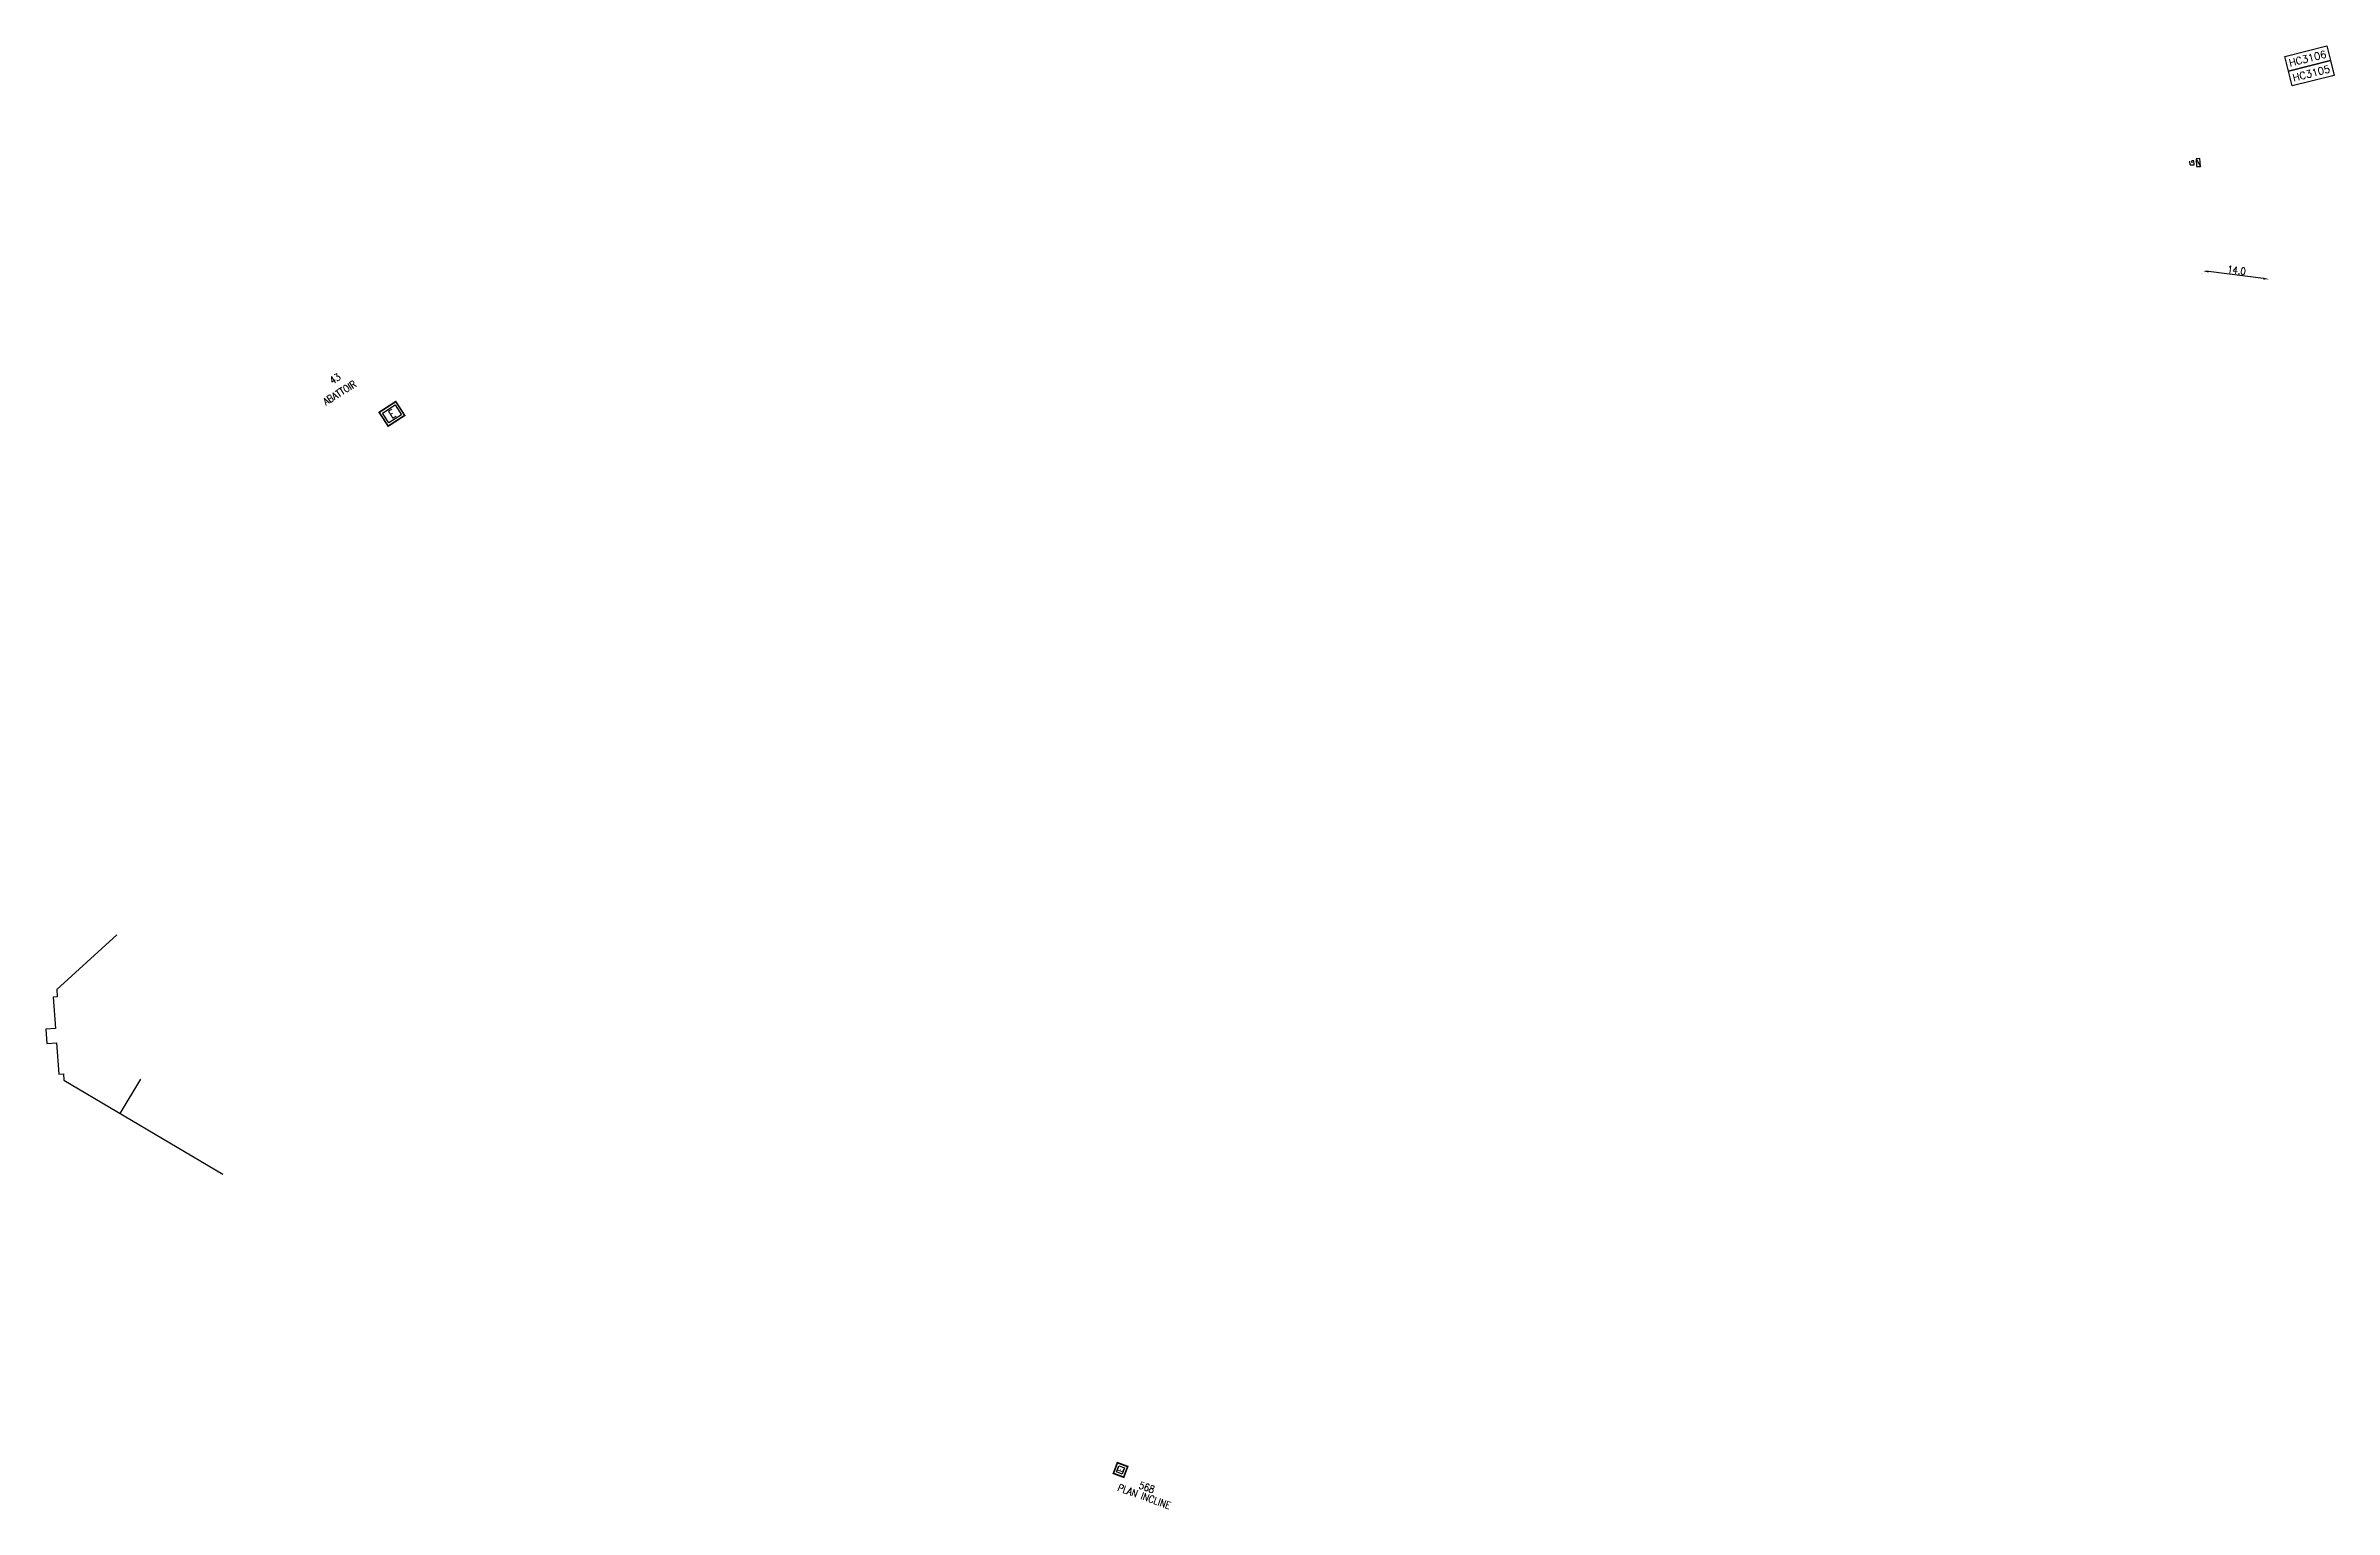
# Model space of a CAD drawing. Header units: millimetres. Extents: x 116002 to 116991, y 126198 to 126833.
# Drawn here: x 116516.3 to 116991.4, y 126198.2 to 126502 of the extents above; entities that cross this region are included whole.
import ezdxf
from ezdxf.enums import TextEntityAlignment as Align

# ---------------------------------------------------------------- set-up
doc = ezdxf.new("R2010")
doc.units = ezdxf.units.MM
doc.layers.get('0').update_dxf_attribs({"linetype": 'CONTINUOUS'})
for name, color, linetype in [('BB01', 7, 'CONTINUOUS'), ('BB08', 7, 'CONTINUOUS'), ('M_200', 7, 'CONTINUOUS'), ('W0008', 7, 'CONTINUOUS'), ('W0432', 7, 'CONTINUOUS')]:
    doc.layers.add(name, color=color, linetype=linetype)
doc.styles.add('M_ROMANS', font='ROMANS.shx', dxfattribs={"width": 0.75})
doc.styles.get("Standard").update_dxf_attribs({"font": 'romans.shx', "width": 0.85})
doc.dimstyles.get("Standard").update_dxf_attribs({"dimtxt": 1.5, "dimasz": 1.2, "dimexe": 0.625, "dimexo": 0.625, "dimgap": 0.25, "dimtad": 1, "dimdec": 1, "dimzin": 0, "dimdsep": 46, "dimtxsty": 'Standard', "dimcen": -0.5, "dimadec": 0, "dimazin": 0, "dimtfac": 1, "dimtdec": 1, "dimtmove": 0, "dimatfit": 3, "dimfxl": 0, "dimtolj": 1, "dimtzin": 0, "dimarcsym": 0})

# ---------------------------------------------------------------- blocks, each defined once
blk = doc.blocks.new('*U3')
at = {"layer": 'M_200', "color": 0, "linetype": 'Continuous', "const_width": 0.35, "flags": 128}
blk.add_lwpolyline([(2.37, 2.28), (2.37, 0), (0, 0), (0, 2.28)], close=True, dxfattribs=at)
at = {"layer": 'M_200', "color": 0, "linetype": 'Continuous'}
blk.add_lwpolyline([(0.5, 1.78), (1.87, 1.78), (1.87, 0.5), (0.5, 0.5)], close=True, dxfattribs=at)
at = {"layer": 'M_200', "insert": (1.18, 1.16), "char_height": 1.09, "width": 1.036, "attachment_point": 5}
blk.add_mtext('E', dxfattribs=at)
at = {"layer": 'M_200', "color": 0, "linetype": 'Continuous', "width": 0.85}
for tag, p in [('NUM', (2, 17.06)), ('NOM', (2, 10.65))]:
    blk.add_attdef(tag, text='', height=4, dxfattribs=at).set_placement(p, align=Align.MIDDLE)
at = {"layer": 'M_200', "color": 0, "linetype": 'Continuous', "style": 'M_ROMANS', "width": 0.75, "flags": 3}
for tag, p in [('DEF_LEG', (1.87, -2.99)), ('DEF_COUP', (1.87, -5.49)), ('DEF_TYPE', (1.87, -7.99))]:
    blk.add_attdef(tag, text='', height=1.2, dxfattribs=at).set_placement(p, align=Align.MIDDLE)
blk = doc.blocks.new('*U4')
at = {"layer": 'M_200', "color": 0, "linetype": 'Continuous', "const_width": 0.35, "flags": 128}
blk.add_lwpolyline([(4.1, 3.42), (4.1, 0), (0, 0), (0, 3.42)], close=True, dxfattribs=at)
at = {"layer": 'M_200', "color": 0, "linetype": 'Continuous'}
blk.add_lwpolyline([(0.5, 2.92), (3.6, 2.92), (3.6, 0.5), (0.5, 0.5)], close=True, dxfattribs=at)
at = {"layer": 'M_200', "insert": (2.08, 1.7), "char_height": 1.71, "width": 3.6683, "attachment_point": 5}
blk.add_mtext('E', dxfattribs=at)
at = {"layer": 'M_200', "color": 0, "linetype": 'Continuous', "width": 0.85}
for tag, p in [('NUM', (2, 17.06)), ('NOM', (2, 10.65))]:
    blk.add_attdef(tag, text='', height=4, dxfattribs=at).set_placement(p, align=Align.MIDDLE)
at = {"layer": 'M_200', "color": 0, "linetype": 'Continuous', "style": 'M_ROMANS', "width": 0.75, "flags": 3}
for tag, p in [('DEF_LEG', (1.87, -2.99)), ('DEF_COUP', (1.87, -5.49)), ('DEF_TYPE', (1.87, -7.99))]:
    blk.add_attdef(tag, text='', height=1.2, dxfattribs=at).set_placement(p, align=Align.MIDDLE)
blk = doc.blocks.new('t432')
at = {"flags": 128}
for points in [[(0.8, 0.8), (-0.8, 0.8)], [(-0.8, 0.8), (-0.8, 0)], [(0.8, 0.8), (-0.8, 0)], [(-0.8, 0), (0.8, 0)], [(-0.4, 2.1), (-0.4, 1.3)], [(-0.4, 1.3), (0.4, 1.3)], [(-0.39, 2.1), (0.41, 2.1)], [(0, 1.7), (0.4, 1.7)], [(0.4, 1.3), (0.4, 1.7)], [(0.8, 0), (0.8, 0.8)]]:
    blk.add_lwpolyline(points, dxfattribs=at)
blk = doc.blocks.new('*D9')
at = {"layer": 'W0008', "color": 0, "linetype": 'Continuous', "lineweight": -2, "transparency": 16777216}
for p, q in [((116963.98, 126454.62), (116963.98, 126454.62)), ((116976.69, 126453.65), (116965.25, 126455.09))]:
    blk.add_line(p, q, dxfattribs=at)
at = {"layer": 'W0008', "color": 0, "linetype": 'Continuous', "transparency": 16777216}
for points in [[(116965.27, 126455.29), (116965.22, 126454.89), (116964.06, 126455.24)], [(116976.71, 126453.85), (116976.66, 126453.45), (116977.88, 126453.5)]]:
    blk.add_solid(points, dxfattribs=at)
at = {"layer": 'W0008', "color": 0, "linetype": 'Continuous', "transparency": 16777216, "insert": (116971.09, 126455.36), "char_height": 1.5, "attachment_point": 5, "rotation": 352.8325}
blk.add_mtext('\\A1;14.0', dxfattribs=at)

msp = doc.modelspace()

# ---------------------------------------------------------------- linework, layer by layer
at = {"layer": 'BB01', "color": 252}
for points in [[(116981.11, 126499.78), (116989.82, 126501.98), (116990.59, 126498.91), (116981.88, 126496.71)], [(116981.88, 126496.71), (116990.59, 126498.91), (116991.35, 126495.84), (116982.64, 126493.64)]]:
    msp.add_lwpolyline(points, close=True, dxfattribs=at)
at = {"layer": 'BB01', "color": 252, "flags": 128}
for points in [[(116531.09, 126317.43), (116518.62, 126306.06), (116518.69, 126304.58), (116517.86, 126304.49), (116518.34, 126297.99), (116516.34, 126297.84), (116516.56, 126294.85), (116518.56, 126295), (116519.04, 126288.49), (116520.01, 126288.56), (116520.1, 126287.26), (116553.09, 126267.74), (116553.09, 126267.74)], [(116531.81, 126280.33), (116536.04, 126287.48)]]:
    msp.add_lwpolyline(points, dxfattribs=at)

# ---------------------------------------------------------------- block references
at = {"layer": 'M_200'}
ref = msp.add_blockref('*U4', (116587.41, 126423.02), dxfattribs=dict(at, rotation=32.9945986868584))
ref.add_attrib('NUM', '43', dxfattribs={"color": 0, "linetype": 'Continuous', "height": 1.5, "rotation": 31.7556, "width": 0.85}).set_placement((116576.4, 126432.88), align=Align.MIDDLE)
ref.add_attrib('NOM', 'ABATTOIR', dxfattribs={"color": 0, "linetype": 'Continuous', "height": 1.5, "rotation": 31.7556, "width": 0.85}).set_placement((116577.33, 126429.95), align=Align.MIDDLE)
ref = msp.add_blockref('*U3', (116740.09, 126204.84), dxfattribs=dict(at, rotation=69.61803544559099))
ref.add_attrib('NUM', '568', dxfattribs={"color": 0, "linetype": 'Continuous', "height": 1.5, "rotation": 340.0743, "width": 0.85}).set_placement((116744.88, 126202.74), align=Align.MIDDLE)
ref.add_attrib('NOM', 'PLAN INCLINE', dxfattribs={"color": 0, "linetype": 'Continuous', "height": 1.5, "rotation": 340.0743, "width": 0.85}).set_placement((116744.36, 126200.83), align=Align.MIDDLE)
at = {"layer": 'W0432', "rotation": 92.96448821966516}
msp.add_blockref('t432', (116963.53, 126477.75), dxfattribs=at)

# ---------------------------------------------------------------- texts
at = {"layer": 'BB08', "color": 252}
for s, p in [('HC3106', (116985.84, 126499.34)), ('HC3105', (116986.61, 126496.27))]:
    msp.add_text(s, height=1.5, rotation=14.163, dxfattribs=at).set_placement(p, align=Align.MIDDLE)

# ---------------------------------------------------------------- dimensions: what is measured, and where the dimension line sits
at = {"layer": 'W0008', "color": 252, "linetype": 'Continuous'}
dim = msp.add_linear_dim(base=(116964.06, 126455.24), p1=(116977.88, 126453.5), p2=(116964.06, 126455.24), angle=352.8325, text='14.0', dimstyle='Standard', dxfattribs=at)
dim.commit()
dim.dimension.update_dxf_attribs({"geometry": '*D9', "text_midpoint": (116970.97, 126454.37), "dimtype": 160})

doc.saveas('drawing.dxf')
